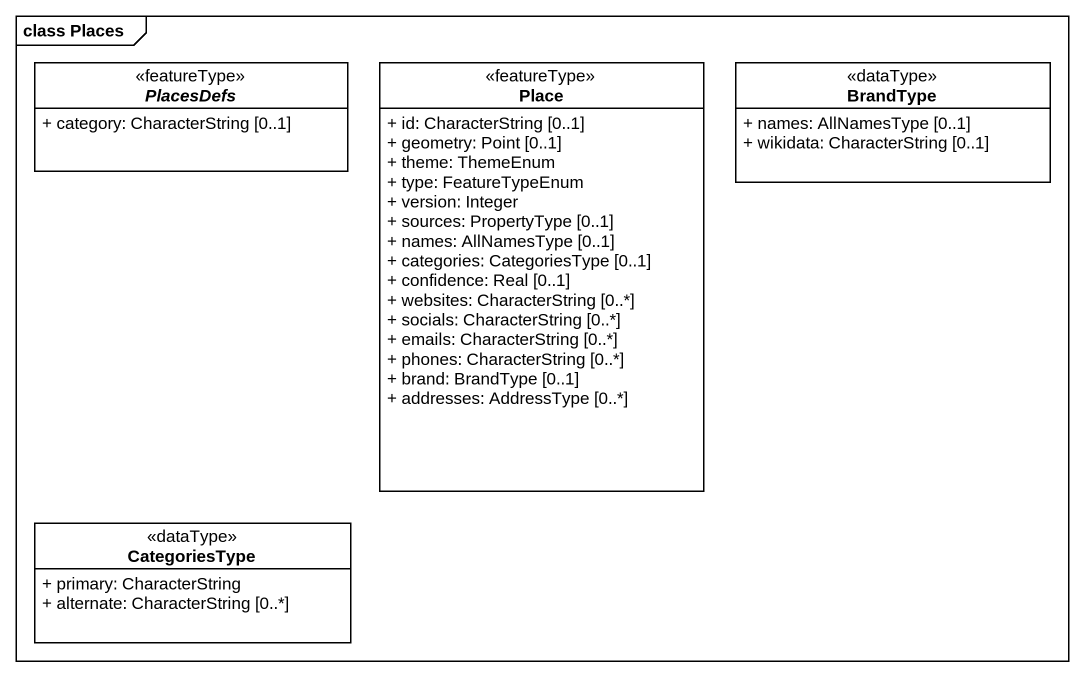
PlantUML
@startuml
mainframe class Places
hide circle
hide empty members
skinparam classAttributeIconSize 0
abstract class PlacesDefs <<featureType>> {
  + category: CharacterString [0..1]
}
class Place <<featureType>> {
  + id: CharacterString [0..1]
  + geometry: Point [0..1]
  + theme: ThemeEnum
  + type: FeatureTypeEnum
  + version: Integer
  + sources: PropertyType [0..1]
  + names: AllNamesType [0..1]
  + categories: CategoriesType [0..1]
  + confidence: Real [0..1]
  + websites: CharacterString [0..*]
  + socials: CharacterString [0..*]
  + emails: CharacterString [0..*]
  + phones: CharacterString [0..*]
  + brand: BrandType [0..1]
  + addresses: AddressType [0..*]
}
class BrandType <<dataType>> {
  + names: AllNamesType [0..1]
  + wikidata: CharacterString [0..1]
}
class CategoriesType <<dataType>> {
  + primary: CharacterString
  + alternate: CharacterString [0..*]
}
@enduml
